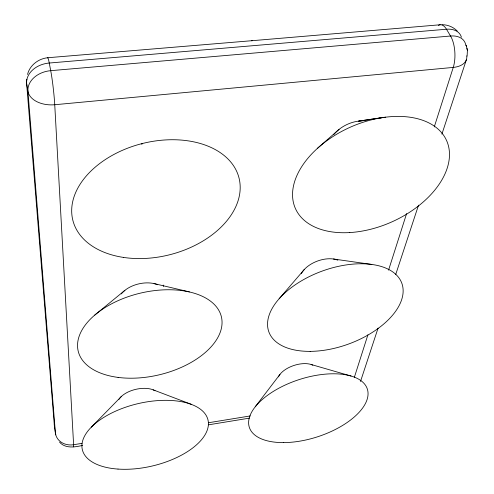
<?xml version="1.0" encoding="UTF-8"?>
<svg xmlns="http://www.w3.org/2000/svg" width="494" height="494" viewBox="0 0 494 494"><rect width="100%" height="100%" fill="white"/><g stroke="black" fill="none" stroke-linecap="round" stroke-linejoin="round"><path stroke-width="0.74" d="M467.114 56.162L467.41 50.326L466.182 45.152L466.571 46.782M27.541 74.452C29.733 65.257 38.458 58.656 47.677 57.742L252.669 40.638M354.328 377.391L367.925 334.79M388.556 270.15L406.605 213.593M434.269 126.915L453.257 67.419A22.039 9.553 87.4 0 0 450.547 36.019L446.477 29.232A21.921 9.411 87.5 0 0 438.351 25.398M360.503 381.485L378.077 328.096M395.645 274.707L418.529 205.158M441.902 134.127L466.478 59.434M255.256 406.76L279.962 374.396M279.147 298.753L304.193 269.607M91.334 427.156L121.549 396.293M317.512 148.293L339.063 129.391M94.78 315.067L124.908 290.342M81.992 443.359L73.612 444.724A16.135 13.912 -9.5 0 1 55.445 433.405L54.439 426.532L26.639 83.572A23.755 15.314 -1 0 1 26.855 79.306M208.431 422.753L250.328 415.929M82.603 445.397C75.014 447.163 65.301 448.861 59.527 442.093M208.487 424.821L249.421 418.134M385.573 117.158L358.582 121.135L381.535 117.739M251.477 40.749L440.259 24.762M442.007 24.7C447.675 24.694 453.233 26.954 457.228 30.992M333.444 259.004L371.84 264.463M154.035 283.587L189.43 291.917M311.152 364.498L351.055 376.045M153.165 389.84L191.616 404.456M163.218 285.063L163.557 286.434M466.935 48.332L467.41 50.326M278.486 376.86A20.143 10.3 -18 0 1 293.572 365.585A20.143 10.3 -18 0 1 312.813 365.183M301.365 273.62A22.897 13.196 -20.3 0 1 337.853 260.184M55.828 434.856A16.166 8.182 -11.1 0 1 55.445 433.405L27.923 91.267L26.639 83.572A23.687 18.13 -7.5 0 1 49.252 63.034L446.477 29.232A22.452 14.944 -31.6 0 1 461.415 37.217M54.507 422.685A16.055 13.776 -9.2 0 0 54.439 426.532A16.086 8.225 -11 0 0 54.828 427.989M465.854 45.491A22.607 14.925 -31.3 0 0 450.547 36.019L50.715 70.673A23.86 18.13 -7.7 0 0 27.923 91.267A23.928 15.542 -1 0 0 54.741 104.728L453.257 67.419A22.057 13.147 13.8 0 0 466.731 55.841M47.535 57.884A23.786 1.519 83.5 0 1 49.252 63.034L50.715 70.673A23.928 1.544 83.5 0 1 54.741 104.728L73.612 444.724A16.154 0.698 82.5 0 1 73.334 446.502M333.697 134.757A26.676 17.42 -24.9 0 1 362.485 120.894M121.363 293.887A23.786 14.227 -13.3 0 1 157.679 284.735M141.37 144.069A27.553 19.223 -14.2 0 1 142.667 143.748M118.986 399.35A20.939 10.942 -13.1 0 1 135.547 389.396A20.939 10.942 -13.1 0 1 155.005 390.748M283.71 442.605A62.028 30.048 -18 0 0 367.771 390.729A62.028 30.048 -18 0 0 273.522 391.285A62.028 30.048 -18 0 0 283.71 442.605M310.133 351.37A70.784 38.785 -20.1 0 0 402.456 285.304A70.784 38.785 -20.1 0 0 293.448 286.045A70.784 38.785 -20.1 0 0 310.133 351.37M118.004 469.078A64.56 31.986 -13.3 0 0 208.215 421.092A64.56 31.986 -13.3 0 0 109.285 414.244A64.56 31.986 -13.3 0 0 118.004 469.078M123.333 257.393A85.734 57.267 -14.4 0 0 239.516 180.242A85.734 57.267 -14.4 0 0 104.963 159.797A85.734 57.267 -14.4 0 0 123.333 257.393M118.091 377.41A73.631 41.916 -13.5 0 0 221.874 319.495A73.631 41.916 -13.5 0 0 109.427 304.989A73.631 41.916 -13.5 0 0 118.091 377.41M349.801 232.563A82.868 51.703 -24.3 0 0 447.027 141.593A82.868 51.703 -24.3 0 0 316.197 149.503A82.868 51.703 -24.3 0 0 349.801 232.563"/></g></svg>
